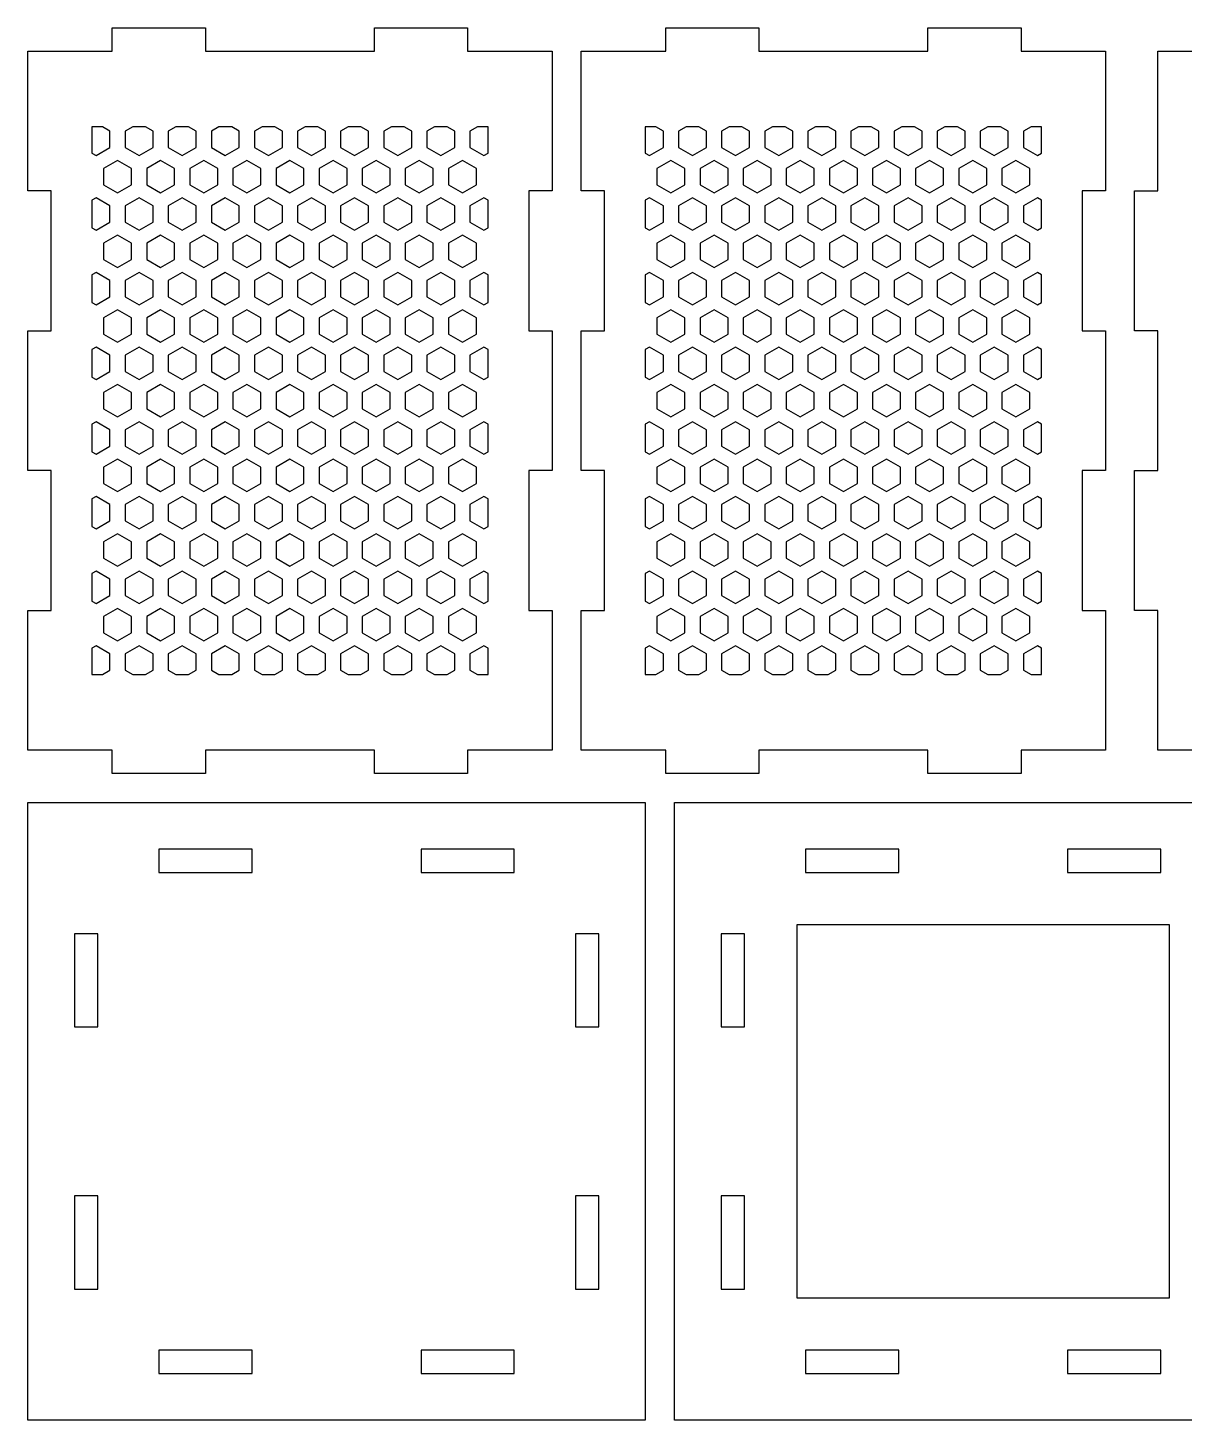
# Model space of a CAD drawing. Header units: millimetres. Extents: x 0 to 375, y -239 to 0.
# Drawn here: x 0 to 198.5, y -239 to 0 of the extents above; entities that cross this region are included whole.
import ezdxf

# ---------------------------------------------------------------- set-up
doc = ezdxf.new("R2010")
doc.units = ezdxf.units.MM
doc.layers.add('CUT', color=1, linetype='Continuous')

msp = doc.modelspace()

# ---------------------------------------------------------------- linework, layer by layer
at = {"layer": 'CUT'}
for points in [[(4, -124), (0, -124), (0, -100), (4, -100), (4, -76), (0, -76), (0, -52), (4, -52), (4, -28), (0, -28), (0, -4), (4, -4), (14.5, -4), (14.5, 0), (30.5, 0), (30.5, -4), (59.5, -4), (59.5, 0), (75.5, 0), (75.5, -4), (86, -4), (90, -4), (90, -28), (86, -28), (86, -52), (90, -52), (90, -76), (86, -76), (86, -100), (90, -100), (90, -124), (86, -124), (75.5, -124), (75.5, -128), (59.5, -128), (59.5, -124), (30.5, -124), (30.5, -128), (14.5, -128), (14.5, -124), (4, -124)], [(99, -124), (95, -124), (95, -100), (99, -100), (99, -76), (95, -76), (95, -52), (99, -52), (99, -28), (95, -28), (95, -4), (99, -4), (109.5, -4), (109.5, 0), (125.5, 0), (125.5, -4), (154.5, -4), (154.5, 0), (170.5, 0), (170.5, -4), (181, -4), (185, -4), (185, -28), (181, -28), (181, -52), (185, -52), (185, -76), (181, -76), (181, -100), (185, -100), (185, -124), (181, -124), (170.5, -124), (170.5, -128), (154.5, -128), (154.5, -124), (125.5, -124), (125.5, -128), (109.5, -128), (109.5, -124), (99, -124)], [(14.1, -20.53), (14.1, -17.75), (12.79, -17), (11, -17), (11, -21.51), (11.7, -21.91), (14.1, -20.53)], [(21.5, -20.53), (21.5, -17.75), (20.19, -17), (18.01, -17), (16.7, -17.75), (16.7, -20.53), (19.1, -21.91), (21.5, -20.53)], [(28.9, -20.53), (28.9, -17.75), (27.59, -17), (25.41, -17), (24.1, -17.75), (24.1, -20.53), (26.5, -21.91), (28.9, -20.53)], [(36.3, -20.53), (36.3, -17.75), (34.99, -17), (32.81, -17), (31.5, -17.75), (31.5, -20.53), (33.9, -21.91), (36.3, -20.53)], [(43.7, -17.75), (42.39, -17), (40.21, -17), (38.9, -17.75), (38.9, -20.53), (41.3, -21.91), (43.7, -20.53), (43.7, -17.75)], [(51.1, -17.75), (49.79, -17), (47.61, -17), (46.3, -17.75), (46.3, -20.53), (48.7, -21.91), (51.1, -20.53), (51.1, -17.75)], [(58.5, -20.53), (58.5, -17.75), (57.19, -17), (55.01, -17), (53.7, -17.75), (53.7, -20.53), (56.1, -21.91), (58.5, -20.53)], [(65.9, -20.53), (65.9, -17.75), (64.59, -17), (62.41, -17), (61.1, -17.75), (61.1, -20.53), (63.5, -21.91), (65.9, -20.53)], [(73.3, -17.75), (71.99, -17), (69.81, -17), (68.5, -17.75), (68.5, -20.53), (70.9, -21.91), (73.3, -20.53), (73.3, -17.75)], [(75.9, -20.53), (78.3, -21.91), (79, -21.51), (79, -17), (77.21, -17), (75.9, -17.75), (75.9, -20.53)], [(109.1, -20.53), (109.1, -17.75), (107.79, -17), (106, -17), (106, -21.51), (106.7, -21.91), (109.1, -20.53)], [(116.5, -20.53), (116.5, -17.75), (115.19, -17), (113.01, -17), (111.7, -17.75), (111.7, -20.53), (114.1, -21.91), (116.5, -20.53)], [(123.9, -20.53), (123.9, -17.75), (122.59, -17), (120.41, -17), (119.1, -17.75), (119.1, -20.53), (121.5, -21.91), (123.9, -20.53)], [(131.3, -20.53), (131.3, -17.75), (129.99, -17), (127.81, -17), (126.5, -17.75), (126.5, -20.53), (128.9, -21.91), (131.3, -20.53)], [(138.7, -17.75), (137.39, -17), (135.21, -17), (133.9, -17.75), (133.9, -20.53), (136.3, -21.91), (138.7, -20.53), (138.7, -17.75)], [(146.1, -17.75), (144.79, -17), (142.61, -17), (141.3, -17.75), (141.3, -20.53), (143.7, -21.91), (146.1, -20.53), (146.1, -17.75)], [(153.5, -20.53), (153.5, -17.75), (152.19, -17), (150.01, -17), (148.7, -17.75), (148.7, -20.53), (151.1, -21.91), (153.5, -20.53)], [(160.9, -20.53), (160.9, -17.75), (159.59, -17), (157.41, -17), (156.1, -17.75), (156.1, -20.53), (158.5, -21.91), (160.9, -20.53)], [(168.3, -17.75), (166.99, -17), (164.81, -17), (163.5, -17.75), (163.5, -20.53), (165.9, -21.91), (168.3, -20.53), (168.3, -17.75)], [(170.9, -20.53), (173.3, -21.91), (174, -21.51), (174, -17), (172.21, -17), (170.9, -17.75), (170.9, -20.53)], [(17.8, -26.93), (17.8, -24.16), (15.4, -22.78), (13, -24.16), (13, -26.93), (15.4, -28.32), (17.8, -26.93)], [(25.2, -26.93), (25.2, -24.16), (22.8, -22.78), (20.4, -24.16), (20.4, -26.93), (22.8, -28.32), (25.2, -26.93)], [(30.2, -28.32), (32.6, -26.93), (32.6, -24.16), (30.2, -22.78), (27.8, -24.16), (27.8, -26.93), (30.2, -28.32)], [(40, -26.93), (40, -24.16), (37.6, -22.78), (35.2, -24.16), (35.2, -26.93), (37.6, -28.32), (40, -26.93)], [(47.4, -26.93), (47.4, -24.16), (45, -22.78), (42.6, -24.16), (42.6, -26.93), (45, -28.32), (47.4, -26.93)], [(54.8, -26.93), (54.8, -24.16), (52.4, -22.78), (50, -24.16), (50, -26.93), (52.4, -28.32), (54.8, -26.93)], [(59.8, -28.32), (62.2, -26.93), (62.2, -24.16), (59.8, -22.78), (57.4, -24.16), (57.4, -26.93), (59.8, -28.32)], [(69.6, -26.93), (69.6, -24.16), (67.2, -22.78), (64.8, -24.16), (64.8, -26.93), (67.2, -28.32), (69.6, -26.93)], [(77, -26.93), (77, -24.16), (74.6, -22.78), (72.2, -24.16), (72.2, -26.93), (74.6, -28.32), (77, -26.93)], [(112.8, -26.93), (112.8, -24.16), (110.4, -22.78), (108, -24.16), (108, -26.93), (110.4, -28.32), (112.8, -26.93)], [(120.2, -26.93), (120.2, -24.16), (117.8, -22.78), (115.4, -24.16), (115.4, -26.93), (117.8, -28.32), (120.2, -26.93)], [(125.2, -28.32), (127.6, -26.93), (127.6, -24.16), (125.2, -22.78), (122.8, -24.16), (122.8, -26.93), (125.2, -28.32)], [(135, -26.93), (135, -24.16), (132.6, -22.78), (130.2, -24.16), (130.2, -26.93), (132.6, -28.32), (135, -26.93)], [(142.4, -26.93), (142.4, -24.16), (140, -22.78), (137.6, -24.16), (137.6, -26.93), (140, -28.32), (142.4, -26.93)], [(149.8, -26.93), (149.8, -24.16), (147.4, -22.78), (145, -24.16), (145, -26.93), (147.4, -28.32), (149.8, -26.93)], [(154.8, -28.32), (157.2, -26.93), (157.2, -24.16), (154.8, -22.78), (152.4, -24.16), (152.4, -26.93), (154.8, -28.32)], [(164.6, -26.93), (164.6, -24.16), (162.2, -22.78), (159.8, -24.16), (159.8, -26.93), (162.2, -28.32), (164.6, -26.93)], [(172, -26.93), (172, -24.16), (169.6, -22.78), (167.2, -24.16), (167.2, -26.93), (169.6, -28.32), (172, -26.93)], [(14.1, -33.34), (14.1, -30.57), (11.7, -29.19), (11, -29.59), (11, -34.32), (11.7, -34.73), (14.1, -33.34)], [(21.5, -33.34), (21.5, -30.57), (19.1, -29.19), (16.7, -30.57), (16.7, -33.34), (19.1, -34.73), (21.5, -33.34)], [(28.9, -33.34), (28.9, -30.57), (26.5, -29.19), (24.1, -30.57), (24.1, -33.34), (26.5, -34.73), (28.9, -33.34)], [(36.3, -33.34), (36.3, -30.57), (33.9, -29.19), (31.5, -30.57), (31.5, -33.34), (33.9, -34.73), (36.3, -33.34)], [(43.7, -33.34), (43.7, -30.57), (41.3, -29.19), (38.9, -30.57), (38.9, -33.34), (41.3, -34.73), (43.7, -33.34)], [(51.1, -33.34), (51.1, -30.57), (48.7, -29.19), (46.3, -30.57), (46.3, -33.34), (48.7, -34.73), (51.1, -33.34)], [(58.5, -33.34), (58.5, -30.57), (56.1, -29.19), (53.7, -30.57), (53.7, -33.34), (56.1, -34.73), (58.5, -33.34)], [(65.9, -33.34), (65.9, -30.57), (63.5, -29.19), (61.1, -30.57), (61.1, -33.34), (63.5, -34.73), (65.9, -33.34)], [(73.3, -33.34), (73.3, -30.57), (70.9, -29.19), (68.5, -30.57), (68.5, -33.34), (70.9, -34.73), (73.3, -33.34)], [(78.3, -34.73), (79, -34.32), (79, -29.59), (78.3, -29.19), (75.9, -30.57), (75.9, -33.34), (78.3, -34.73)], [(109.1, -33.34), (109.1, -30.57), (106.7, -29.19), (106, -29.59), (106, -34.32), (106.7, -34.73), (109.1, -33.34)], [(116.5, -33.34), (116.5, -30.57), (114.1, -29.19), (111.7, -30.57), (111.7, -33.34), (114.1, -34.73), (116.5, -33.34)], [(123.9, -33.34), (123.9, -30.57), (121.5, -29.19), (119.1, -30.57), (119.1, -33.34), (121.5, -34.73), (123.9, -33.34)], [(131.3, -33.34), (131.3, -30.57), (128.9, -29.19), (126.5, -30.57), (126.5, -33.34), (128.9, -34.73), (131.3, -33.34)], [(138.7, -33.34), (138.7, -30.57), (136.3, -29.19), (133.9, -30.57), (133.9, -33.34), (136.3, -34.73), (138.7, -33.34)], [(146.1, -33.34), (146.1, -30.57), (143.7, -29.19), (141.3, -30.57), (141.3, -33.34), (143.7, -34.73), (146.1, -33.34)], [(153.5, -33.34), (153.5, -30.57), (151.1, -29.19), (148.7, -30.57), (148.7, -33.34), (151.1, -34.73), (153.5, -33.34)], [(160.9, -33.34), (160.9, -30.57), (158.5, -29.19), (156.1, -30.57), (156.1, -33.34), (158.5, -34.73), (160.9, -33.34)], [(168.3, -33.34), (168.3, -30.57), (165.9, -29.19), (163.5, -30.57), (163.5, -33.34), (165.9, -34.73), (168.3, -33.34)], [(173.3, -34.73), (174, -34.32), (174, -29.59), (173.3, -29.19), (170.9, -30.57), (170.9, -33.34), (173.3, -34.73)], [(17.8, -39.75), (17.8, -36.98), (15.4, -35.59), (13, -36.98), (13, -39.75), (15.4, -41.14), (17.8, -39.75)], [(25.2, -39.75), (25.2, -36.98), (22.8, -35.59), (20.4, -36.98), (20.4, -39.75), (22.8, -41.14), (25.2, -39.75)], [(32.6, -39.75), (32.6, -36.98), (30.2, -35.59), (27.8, -36.98), (27.8, -39.75), (30.2, -41.14), (32.6, -39.75)], [(40, -39.75), (40, -36.98), (37.6, -35.59), (35.2, -36.98), (35.2, -39.75), (37.6, -41.14), (40, -39.75)], [(47.4, -39.75), (47.4, -36.98), (45, -35.59), (42.6, -36.98), (42.6, -39.75), (45, -41.14), (47.4, -39.75)], [(52.4, -41.14), (54.8, -39.75), (54.8, -36.98), (52.4, -35.59), (50, -36.98), (50, -39.75), (52.4, -41.14)], [(62.2, -39.75), (62.2, -36.98), (59.8, -35.59), (57.4, -36.98), (57.4, -39.75), (59.8, -41.14), (62.2, -39.75)], [(69.6, -39.75), (69.6, -36.98), (67.2, -35.59), (64.8, -36.98), (64.8, -39.75), (67.2, -41.14), (69.6, -39.75)], [(77, -39.75), (77, -36.98), (74.6, -35.59), (72.2, -36.98), (72.2, -39.75), (74.6, -41.14), (77, -39.75)], [(112.8, -39.75), (112.8, -36.98), (110.4, -35.59), (108, -36.98), (108, -39.75), (110.4, -41.14), (112.8, -39.75)], [(120.2, -39.75), (120.2, -36.98), (117.8, -35.59), (115.4, -36.98), (115.4, -39.75), (117.8, -41.14), (120.2, -39.75)], [(127.6, -39.75), (127.6, -36.98), (125.2, -35.59), (122.8, -36.98), (122.8, -39.75), (125.2, -41.14), (127.6, -39.75)], [(135, -39.75), (135, -36.98), (132.6, -35.59), (130.2, -36.98), (130.2, -39.75), (132.6, -41.14), (135, -39.75)], [(142.4, -39.75), (142.4, -36.98), (140, -35.59), (137.6, -36.98), (137.6, -39.75), (140, -41.14), (142.4, -39.75)], [(147.4, -41.14), (149.8, -39.75), (149.8, -36.98), (147.4, -35.59), (145, -36.98), (145, -39.75), (147.4, -41.14)], [(157.2, -39.75), (157.2, -36.98), (154.8, -35.59), (152.4, -36.98), (152.4, -39.75), (154.8, -41.14), (157.2, -39.75)], [(164.6, -39.75), (164.6, -36.98), (162.2, -35.59), (159.8, -36.98), (159.8, -39.75), (162.2, -41.14), (164.6, -39.75)], [(172, -39.75), (172, -36.98), (169.6, -35.59), (167.2, -36.98), (167.2, -39.75), (169.6, -41.14), (172, -39.75)], [(11.7, -47.55), (14.1, -46.16), (14.1, -43.39), (11.7, -42), (11, -42.41), (11, -47.14), (11.7, -47.55)], [(19.1, -47.55), (21.5, -46.16), (21.5, -43.39), (19.1, -42), (16.7, -43.39), (16.7, -46.16), (19.1, -47.55)], [(28.9, -46.16), (28.9, -43.39), (26.5, -42), (24.1, -43.39), (24.1, -46.16), (26.5, -47.55), (28.9, -46.16)], [(33.9, -47.55), (36.3, -46.16), (36.3, -43.39), (33.9, -42), (31.5, -43.39), (31.5, -46.16), (33.9, -47.55)], [(43.7, -46.16), (43.7, -43.39), (41.3, -42), (38.9, -43.39), (38.9, -46.16), (41.3, -47.55), (43.7, -46.16)], [(48.7, -47.55), (51.1, -46.16), (51.1, -43.39), (48.7, -42), (46.3, -43.39), (46.3, -46.16), (48.7, -47.55)], [(58.5, -46.16), (58.5, -43.39), (56.1, -42), (53.7, -43.39), (53.7, -46.16), (56.1, -47.55), (58.5, -46.16)], [(63.5, -47.55), (65.9, -46.16), (65.9, -43.39), (63.5, -42), (61.1, -43.39), (61.1, -46.16), (63.5, -47.55)], [(73.3, -46.16), (73.3, -43.39), (70.9, -42), (68.5, -43.39), (68.5, -46.16), (70.9, -47.55), (73.3, -46.16)], [(75.9, -46.16), (78.3, -47.55), (79, -47.14), (79, -42.41), (78.3, -42), (75.9, -43.39), (75.9, -46.16)], [(106.7, -47.55), (109.1, -46.16), (109.1, -43.39), (106.7, -42), (106, -42.41), (106, -47.14), (106.7, -47.55)], [(114.1, -47.55), (116.5, -46.16), (116.5, -43.39), (114.1, -42), (111.7, -43.39), (111.7, -46.16), (114.1, -47.55)], [(123.9, -46.16), (123.9, -43.39), (121.5, -42), (119.1, -43.39), (119.1, -46.16), (121.5, -47.55), (123.9, -46.16)], [(128.9, -47.55), (131.3, -46.16), (131.3, -43.39), (128.9, -42), (126.5, -43.39), (126.5, -46.16), (128.9, -47.55)], [(138.7, -46.16), (138.7, -43.39), (136.3, -42), (133.9, -43.39), (133.9, -46.16), (136.3, -47.55), (138.7, -46.16)], [(143.7, -47.55), (146.1, -46.16), (146.1, -43.39), (143.7, -42), (141.3, -43.39), (141.3, -46.16), (143.7, -47.55)], [(153.5, -46.16), (153.5, -43.39), (151.1, -42), (148.7, -43.39), (148.7, -46.16), (151.1, -47.55), (153.5, -46.16)], [(158.5, -47.55), (160.9, -46.16), (160.9, -43.39), (158.5, -42), (156.1, -43.39), (156.1, -46.16), (158.5, -47.55)], [(168.3, -46.16), (168.3, -43.39), (165.9, -42), (163.5, -43.39), (163.5, -46.16), (165.9, -47.55), (168.3, -46.16)], [(170.9, -46.16), (173.3, -47.55), (174, -47.14), (174, -42.41), (173.3, -42), (170.9, -43.39), (170.9, -46.16)], [(17.8, -52.57), (17.8, -49.8), (15.4, -48.41), (13, -49.8), (13, -52.57), (15.4, -53.95), (17.8, -52.57)], [(25.2, -52.57), (25.2, -49.8), (22.8, -48.41), (20.4, -49.8), (20.4, -52.57), (22.8, -53.95), (25.2, -52.57)], [(30.2, -53.95), (32.6, -52.57), (32.6, -49.8), (30.2, -48.41), (27.8, -49.8), (27.8, -52.57), (30.2, -53.95)], [(40, -52.57), (40, -49.8), (37.6, -48.41), (35.2, -49.8), (35.2, -52.57), (37.6, -53.95), (40, -52.57)], [(47.4, -52.57), (47.4, -49.8), (45, -48.41), (42.6, -49.8), (42.6, -52.57), (45, -53.95), (47.4, -52.57)], [(54.8, -52.57), (54.8, -49.8), (52.4, -48.41), (50, -49.8), (50, -52.57), (52.4, -53.95), (54.8, -52.57)], [(62.2, -52.57), (62.2, -49.8), (59.8, -48.41), (57.4, -49.8), (57.4, -52.57), (59.8, -53.95), (62.2, -52.57)], [(69.6, -52.57), (69.6, -49.8), (67.2, -48.41), (64.8, -49.8), (64.8, -52.57), (67.2, -53.95), (69.6, -52.57)], [(77, -52.57), (77, -49.8), (74.6, -48.41), (72.2, -49.8), (72.2, -52.57), (74.6, -53.95), (77, -52.57)], [(112.8, -52.57), (112.8, -49.8), (110.4, -48.41), (108, -49.8), (108, -52.57), (110.4, -53.95), (112.8, -52.57)], [(120.2, -52.57), (120.2, -49.8), (117.8, -48.41), (115.4, -49.8), (115.4, -52.57), (117.8, -53.95), (120.2, -52.57)], [(125.2, -53.95), (127.6, -52.57), (127.6, -49.8), (125.2, -48.41), (122.8, -49.8), (122.8, -52.57), (125.2, -53.95)], [(135, -52.57), (135, -49.8), (132.6, -48.41), (130.2, -49.8), (130.2, -52.57), (132.6, -53.95), (135, -52.57)], [(142.4, -52.57), (142.4, -49.8), (140, -48.41), (137.6, -49.8), (137.6, -52.57), (140, -53.95), (142.4, -52.57)], [(149.8, -52.57), (149.8, -49.8), (147.4, -48.41), (145, -49.8), (145, -52.57), (147.4, -53.95), (149.8, -52.57)], [(157.2, -52.57), (157.2, -49.8), (154.8, -48.41), (152.4, -49.8), (152.4, -52.57), (154.8, -53.95), (157.2, -52.57)], [(164.6, -52.57), (164.6, -49.8), (162.2, -48.41), (159.8, -49.8), (159.8, -52.57), (162.2, -53.95), (164.6, -52.57)], [(172, -52.57), (172, -49.8), (169.6, -48.41), (167.2, -49.8), (167.2, -52.57), (169.6, -53.95), (172, -52.57)], [(14.1, -58.98), (14.1, -56.21), (11.7, -54.82), (11, -55.22), (11, -59.96), (11.7, -60.36), (14.1, -58.98)], [(21.5, -58.98), (21.5, -56.21), (19.1, -54.82), (16.7, -56.21), (16.7, -58.98), (19.1, -60.36), (21.5, -58.98)], [(28.9, -58.98), (28.9, -56.21), (26.5, -54.82), (24.1, -56.21), (24.1, -58.98), (26.5, -60.36), (28.9, -58.98)], [(36.3, -58.98), (36.3, -56.21), (33.9, -54.82), (31.5, -56.21), (31.5, -58.98), (33.9, -60.36), (36.3, -58.98)], [(43.7, -58.98), (43.7, -56.21), (41.3, -54.82), (38.9, -56.21), (38.9, -58.98), (41.3, -60.36), (43.7, -58.98)], [(51.1, -58.98), (51.1, -56.21), (48.7, -54.82), (46.3, -56.21), (46.3, -58.98), (48.7, -60.36), (51.1, -58.98)], [(58.5, -58.98), (58.5, -56.21), (56.1, -54.82), (53.7, -56.21), (53.7, -58.98), (56.1, -60.36), (58.5, -58.98)], [(65.9, -58.98), (65.9, -56.21), (63.5, -54.82), (61.1, -56.21), (61.1, -58.98), (63.5, -60.36), (65.9, -58.98)], [(73.3, -58.98), (73.3, -56.21), (70.9, -54.82), (68.5, -56.21), (68.5, -58.98), (70.9, -60.36), (73.3, -58.98)], [(78.3, -60.36), (79, -59.96), (79, -55.22), (78.3, -54.82), (75.9, -56.21), (75.9, -58.98), (78.3, -60.36)], [(109.1, -58.98), (109.1, -56.21), (106.7, -54.82), (106, -55.22), (106, -59.96), (106.7, -60.36), (109.1, -58.98)], [(116.5, -58.98), (116.5, -56.21), (114.1, -54.82), (111.7, -56.21), (111.7, -58.98), (114.1, -60.36), (116.5, -58.98)], [(123.9, -58.98), (123.9, -56.21), (121.5, -54.82), (119.1, -56.21), (119.1, -58.98), (121.5, -60.36), (123.9, -58.98)], [(131.3, -58.98), (131.3, -56.21), (128.9, -54.82), (126.5, -56.21), (126.5, -58.98), (128.9, -60.36), (131.3, -58.98)], [(138.7, -58.98), (138.7, -56.21), (136.3, -54.82), (133.9, -56.21), (133.9, -58.98), (136.3, -60.36), (138.7, -58.98)], [(146.1, -58.98), (146.1, -56.21), (143.7, -54.82), (141.3, -56.21), (141.3, -58.98), (143.7, -60.36), (146.1, -58.98)], [(153.5, -58.98), (153.5, -56.21), (151.1, -54.82), (148.7, -56.21), (148.7, -58.98), (151.1, -60.36), (153.5, -58.98)], [(160.9, -58.98), (160.9, -56.21), (158.5, -54.82), (156.1, -56.21), (156.1, -58.98), (158.5, -60.36), (160.9, -58.98)], [(168.3, -58.98), (168.3, -56.21), (165.9, -54.82), (163.5, -56.21), (163.5, -58.98), (165.9, -60.36), (168.3, -58.98)], [(173.3, -60.36), (174, -59.96), (174, -55.22), (173.3, -54.82), (170.9, -56.21), (170.9, -58.98), (173.3, -60.36)], [(17.8, -65.39), (17.8, -62.61), (15.4, -61.23), (13, -62.61), (13, -65.39), (15.4, -66.77), (17.8, -65.39)], [(25.2, -65.39), (25.2, -62.61), (22.8, -61.23), (20.4, -62.61), (20.4, -65.39), (22.8, -66.77), (25.2, -65.39)], [(32.6, -65.39), (32.6, -62.61), (30.2, -61.23), (27.8, -62.61), (27.8, -65.39), (30.2, -66.77), (32.6, -65.39)], [(40, -65.39), (40, -62.61), (37.6, -61.23), (35.2, -62.61), (35.2, -65.39), (37.6, -66.77), (40, -65.39)], [(47.4, -65.39), (47.4, -62.61), (45, -61.23), (42.6, -62.61), (42.6, -65.39), (45, -66.77), (47.4, -65.39)], [(54.8, -65.39), (54.8, -62.61), (52.4, -61.23), (50, -62.61), (50, -65.39), (52.4, -66.77), (54.8, -65.39)], [(59.8, -66.77), (62.2, -65.39), (62.2, -62.61), (59.8, -61.23), (57.4, -62.61), (57.4, -65.39), (59.8, -66.77)], [(67.2, -66.77), (69.6, -65.39), (69.6, -62.61), (67.2, -61.23), (64.8, -62.61), (64.8, -65.39), (67.2, -66.77)], [(77, -65.39), (77, -62.61), (74.6, -61.23), (72.2, -62.61), (72.2, -65.39), (74.6, -66.77), (77, -65.39)], [(112.8, -65.39), (112.8, -62.61), (110.4, -61.23), (108, -62.61), (108, -65.39), (110.4, -66.77), (112.8, -65.39)], [(120.2, -65.39), (120.2, -62.61), (117.8, -61.23), (115.4, -62.61), (115.4, -65.39), (117.8, -66.77), (120.2, -65.39)], [(127.6, -65.39), (127.6, -62.61), (125.2, -61.23), (122.8, -62.61), (122.8, -65.39), (125.2, -66.77), (127.6, -65.39)], [(135, -65.39), (135, -62.61), (132.6, -61.23), (130.2, -62.61), (130.2, -65.39), (132.6, -66.77), (135, -65.39)], [(142.4, -65.39), (142.4, -62.61), (140, -61.23), (137.6, -62.61), (137.6, -65.39), (140, -66.77), (142.4, -65.39)], [(149.8, -65.39), (149.8, -62.61), (147.4, -61.23), (145, -62.61), (145, -65.39), (147.4, -66.77), (149.8, -65.39)], [(154.8, -66.77), (157.2, -65.39), (157.2, -62.61), (154.8, -61.23), (152.4, -62.61), (152.4, -65.39), (154.8, -66.77)], [(162.2, -66.77), (164.6, -65.39), (164.6, -62.61), (162.2, -61.23), (159.8, -62.61), (159.8, -65.39), (162.2, -66.77)], [(172, -65.39), (172, -62.61), (169.6, -61.23), (167.2, -62.61), (167.2, -65.39), (169.6, -66.77), (172, -65.39)], [(11.7, -73.18), (14.1, -71.79), (14.1, -69.02), (11.7, -67.64), (11, -68.04), (11, -72.78), (11.7, -73.18)], [(19.1, -73.18), (21.5, -71.79), (21.5, -69.02), (19.1, -67.64), (16.7, -69.02), (16.7, -71.79), (19.1, -73.18)], [(26.5, -73.18), (28.9, -71.79), (28.9, -69.02), (26.5, -67.64), (24.1, -69.02), (24.1, -71.79), (26.5, -73.18)], [(36.3, -71.79), (36.3, -69.02), (33.9, -67.64), (31.5, -69.02), (31.5, -71.79), (33.9, -73.18), (36.3, -71.79)], [(41.3, -73.18), (43.7, -71.79), (43.7, -69.02), (41.3, -67.64), (38.9, -69.02), (38.9, -71.79), (41.3, -73.18)], [(51.1, -71.79), (51.1, -69.02), (48.7, -67.64), (46.3, -69.02), (46.3, -71.79), (48.7, -73.18), (51.1, -71.79)], [(56.1, -73.18), (58.5, -71.79), (58.5, -69.02), (56.1, -67.64), (53.7, -69.02), (53.7, -71.79), (56.1, -73.18)], [(65.9, -71.79), (65.9, -69.02), (63.5, -67.64), (61.1, -69.02), (61.1, -71.79), (63.5, -73.18), (65.9, -71.79)], [(73.3, -71.79), (73.3, -69.02), (70.9, -67.64), (68.5, -69.02), (68.5, -71.79), (70.9, -73.18), (73.3, -71.79)], [(75.9, -71.79), (78.3, -73.18), (79, -72.78), (79, -68.04), (78.3, -67.64), (75.9, -69.02), (75.9, -71.79)], [(106.7, -73.18), (109.1, -71.79), (109.1, -69.02), (106.7, -67.64), (106, -68.04), (106, -72.78), (106.7, -73.18)], [(114.1, -73.18), (116.5, -71.79), (116.5, -69.02), (114.1, -67.64), (111.7, -69.02), (111.7, -71.79), (114.1, -73.18)], [(121.5, -73.18), (123.9, -71.79), (123.9, -69.02), (121.5, -67.64), (119.1, -69.02), (119.1, -71.79), (121.5, -73.18)], [(131.3, -71.79), (131.3, -69.02), (128.9, -67.64), (126.5, -69.02), (126.5, -71.79), (128.9, -73.18), (131.3, -71.79)], [(136.3, -73.18), (138.7, -71.79), (138.7, -69.02), (136.3, -67.64), (133.9, -69.02), (133.9, -71.79), (136.3, -73.18)], [(146.1, -71.79), (146.1, -69.02), (143.7, -67.64), (141.3, -69.02), (141.3, -71.79), (143.7, -73.18), (146.1, -71.79)], [(151.1, -73.18), (153.5, -71.79), (153.5, -69.02), (151.1, -67.64), (148.7, -69.02), (148.7, -71.79), (151.1, -73.18)], [(160.9, -71.79), (160.9, -69.02), (158.5, -67.64), (156.1, -69.02), (156.1, -71.79), (158.5, -73.18), (160.9, -71.79)], [(168.3, -71.79), (168.3, -69.02), (165.9, -67.64), (163.5, -69.02), (163.5, -71.79), (165.9, -73.18), (168.3, -71.79)], [(170.9, -71.79), (173.3, -73.18), (174, -72.78), (174, -68.04), (173.3, -67.64), (170.9, -69.02), (170.9, -71.79)], [(17.8, -78.2), (17.8, -75.43), (15.4, -74.05), (13, -75.43), (13, -78.2), (15.4, -79.59), (17.8, -78.2)], [(25.2, -78.2), (25.2, -75.43), (22.8, -74.05), (20.4, -75.43), (20.4, -78.2), (22.8, -79.59), (25.2, -78.2)], [(32.6, -78.2), (32.6, -75.43), (30.2, -74.05), (27.8, -75.43), (27.8, -78.2), (30.2, -79.59), (32.6, -78.2)], [(40, -78.2), (40, -75.43), (37.6, -74.05), (35.2, -75.43), (35.2, -78.2), (37.6, -79.59), (40, -78.2)], [(47.4, -78.2), (47.4, -75.43), (45, -74.05), (42.6, -75.43), (42.6, -78.2), (45, -79.59), (47.4, -78.2)], [(54.8, -78.2), (54.8, -75.43), (52.4, -74.05), (50, -75.43), (50, -78.2), (52.4, -79.59), (54.8, -78.2)], [(62.2, -78.2), (62.2, -75.43), (59.8, -74.05), (57.4, -75.43), (57.4, -78.2), (59.8, -79.59), (62.2, -78.2)], [(69.6, -78.2), (69.6, -75.43), (67.2, -74.05), (64.8, -75.43), (64.8, -78.2), (67.2, -79.59), (69.6, -78.2)], [(77, -78.2), (77, -75.43), (74.6, -74.05), (72.2, -75.43), (72.2, -78.2), (74.6, -79.59), (77, -78.2)], [(112.8, -78.2), (112.8, -75.43), (110.4, -74.05), (108, -75.43), (108, -78.2), (110.4, -79.59), (112.8, -78.2)], [(120.2, -78.2), (120.2, -75.43), (117.8, -74.05), (115.4, -75.43), (115.4, -78.2), (117.8, -79.59), (120.2, -78.2)], [(127.6, -78.2), (127.6, -75.43), (125.2, -74.05), (122.8, -75.43), (122.8, -78.2), (125.2, -79.59), (127.6, -78.2)], [(135, -78.2), (135, -75.43), (132.6, -74.05), (130.2, -75.43), (130.2, -78.2), (132.6, -79.59), (135, -78.2)], [(142.4, -78.2), (142.4, -75.43), (140, -74.05), (137.6, -75.43), (137.6, -78.2), (140, -79.59), (142.4, -78.2)], [(149.8, -78.2), (149.8, -75.43), (147.4, -74.05), (145, -75.43), (145, -78.2), (147.4, -79.59), (149.8, -78.2)], [(157.2, -78.2), (157.2, -75.43), (154.8, -74.05), (152.4, -75.43), (152.4, -78.2), (154.8, -79.59), (157.2, -78.2)], [(164.6, -78.2), (164.6, -75.43), (162.2, -74.05), (159.8, -75.43), (159.8, -78.2), (162.2, -79.59), (164.6, -78.2)], [(172, -78.2), (172, -75.43), (169.6, -74.05), (167.2, -75.43), (167.2, -78.2), (169.6, -79.59), (172, -78.2)], [(14.1, -84.61), (14.1, -81.84), (11.7, -80.45), (11, -80.86), (11, -85.59), (11.7, -86), (14.1, -84.61)], [(21.5, -84.61), (21.5, -81.84), (19.1, -80.45), (16.7, -81.84), (16.7, -84.61), (19.1, -86), (21.5, -84.61)], [(28.9, -84.61), (28.9, -81.84), (26.5, -80.45), (24.1, -81.84), (24.1, -84.61), (26.5, -86), (28.9, -84.61)], [(36.3, -84.61), (36.3, -81.84), (33.9, -80.45), (31.5, -81.84), (31.5, -84.61), (33.9, -86), (36.3, -84.61)], [(43.7, -84.61), (43.7, -81.84), (41.3, -80.45), (38.9, -81.84), (38.9, -84.61), (41.3, -86), (43.7, -84.61)], [(51.1, -84.61), (51.1, -81.84), (48.7, -80.45), (46.3, -81.84), (46.3, -84.61), (48.7, -86), (51.1, -84.61)], [(58.5, -84.61), (58.5, -81.84), (56.1, -80.45), (53.7, -81.84), (53.7, -84.61), (56.1, -86), (58.5, -84.61)], [(65.9, -84.61), (65.9, -81.84), (63.5, -80.45), (61.1, -81.84), (61.1, -84.61), (63.5, -86), (65.9, -84.61)], [(73.3, -84.61), (73.3, -81.84), (70.9, -80.45), (68.5, -81.84), (68.5, -84.61), (70.9, -86), (73.3, -84.61)], [(78.3, -86), (79, -85.59), (79, -80.86), (78.3, -80.45), (75.9, -81.84), (75.9, -84.61), (78.3, -86)], [(109.1, -84.61), (109.1, -81.84), (106.7, -80.45), (106, -80.86), (106, -85.59), (106.7, -86), (109.1, -84.61)], [(116.5, -84.61), (116.5, -81.84), (114.1, -80.45), (111.7, -81.84), (111.7, -84.61), (114.1, -86), (116.5, -84.61)], [(123.9, -84.61), (123.9, -81.84), (121.5, -80.45), (119.1, -81.84), (119.1, -84.61), (121.5, -86), (123.9, -84.61)], [(131.3, -84.61), (131.3, -81.84), (128.9, -80.45), (126.5, -81.84), (126.5, -84.61), (128.9, -86), (131.3, -84.61)], [(138.7, -84.61), (138.7, -81.84), (136.3, -80.45), (133.9, -81.84), (133.9, -84.61), (136.3, -86), (138.7, -84.61)], [(146.1, -84.61), (146.1, -81.84), (143.7, -80.45), (141.3, -81.84), (141.3, -84.61), (143.7, -86), (146.1, -84.61)], [(153.5, -84.61), (153.5, -81.84), (151.1, -80.45), (148.7, -81.84), (148.7, -84.61), (151.1, -86), (153.5, -84.61)], [(160.9, -84.61), (160.9, -81.84), (158.5, -80.45), (156.1, -81.84), (156.1, -84.61), (158.5, -86), (160.9, -84.61)], [(168.3, -84.61), (168.3, -81.84), (165.9, -80.45), (163.5, -81.84), (163.5, -84.61), (165.9, -86), (168.3, -84.61)], [(173.3, -86), (174, -85.59), (174, -80.86), (173.3, -80.45), (170.9, -81.84), (170.9, -84.61), (173.3, -86)], [(17.8, -91.02), (17.8, -88.25), (15.4, -86.86), (13, -88.25), (13, -91.02), (15.4, -92.41), (17.8, -91.02)], [(25.2, -91.02), (25.2, -88.25), (22.8, -86.86), (20.4, -88.25), (20.4, -91.02), (22.8, -92.41), (25.2, -91.02)], [(32.6, -91.02), (32.6, -88.25), (30.2, -86.86), (27.8, -88.25), (27.8, -91.02), (30.2, -92.41), (32.6, -91.02)], [(40, -91.02), (40, -88.25), (37.6, -86.86), (35.2, -88.25), (35.2, -91.02), (37.6, -92.41), (40, -91.02)], [(45, -92.41), (47.4, -91.02), (47.4, -88.25), (45, -86.86), (42.6, -88.25), (42.6, -91.02), (45, -92.41)], [(54.8, -91.02), (54.8, -88.25), (52.4, -86.86), (50, -88.25), (50, -91.02), (52.4, -92.41), (54.8, -91.02)], [(59.8, -92.41), (62.2, -91.02), (62.2, -88.25), (59.8, -86.86), (57.4, -88.25), (57.4, -91.02), (59.8, -92.41)], [(67.2, -92.41), (69.6, -91.02), (69.6, -88.25), (67.2, -86.86), (64.8, -88.25), (64.8, -91.02), (67.2, -92.41)], [(77, -91.02), (77, -88.25), (74.6, -86.86), (72.2, -88.25), (72.2, -91.02), (74.6, -92.41), (77, -91.02)], [(112.8, -91.02), (112.8, -88.25), (110.4, -86.86), (108, -88.25), (108, -91.02), (110.4, -92.41), (112.8, -91.02)], [(120.2, -91.02), (120.2, -88.25), (117.8, -86.86), (115.4, -88.25), (115.4, -91.02), (117.8, -92.41), (120.2, -91.02)], [(127.6, -91.02), (127.6, -88.25), (125.2, -86.86), (122.8, -88.25), (122.8, -91.02), (125.2, -92.41), (127.6, -91.02)], [(135, -91.02), (135, -88.25), (132.6, -86.86), (130.2, -88.25), (130.2, -91.02), (132.6, -92.41), (135, -91.02)], [(140, -92.41), (142.4, -91.02), (142.4, -88.25), (140, -86.86), (137.6, -88.25), (137.6, -91.02), (140, -92.41)], [(149.8, -91.02), (149.8, -88.25), (147.4, -86.86), (145, -88.25), (145, -91.02), (147.4, -92.41), (149.8, -91.02)], [(154.8, -92.41), (157.2, -91.02), (157.2, -88.25), (154.8, -86.86), (152.4, -88.25), (152.4, -91.02), (154.8, -92.41)], [(162.2, -92.41), (164.6, -91.02), (164.6, -88.25), (162.2, -86.86), (159.8, -88.25), (159.8, -91.02), (162.2, -92.41)], [(172, -91.02), (172, -88.25), (169.6, -86.86), (167.2, -88.25), (167.2, -91.02), (169.6, -92.41), (172, -91.02)], [(14.1, -97.43), (14.1, -94.66), (11.7, -93.27), (11, -93.68), (11, -98.41), (11.7, -98.81), (14.1, -97.43)], [(21.5, -97.43), (21.5, -94.66), (19.1, -93.27), (16.7, -94.66), (16.7, -97.43), (19.1, -98.81), (21.5, -97.43)], [(28.9, -97.43), (28.9, -94.66), (26.5, -93.27), (24.1, -94.66), (24.1, -97.43), (26.5, -98.81), (28.9, -97.43)], [(36.3, -97.43), (36.3, -94.66), (33.9, -93.27), (31.5, -94.66), (31.5, -97.43), (33.9, -98.81), (36.3, -97.43)], [(41.3, -98.81), (43.7, -97.43), (43.7, -94.66), (41.3, -93.27), (38.9, -94.66), (38.9, -97.43), (41.3, -98.81)], [(48.7, -98.81), (51.1, -97.43), (51.1, -94.66), (48.7, -93.27), (46.3, -94.66), (46.3, -97.43), (48.7, -98.81)], [(58.5, -97.43), (58.5, -94.66), (56.1, -93.27), (53.7, -94.66), (53.7, -97.43), (56.1, -98.81), (58.5, -97.43)], [(65.9, -97.43), (65.9, -94.66), (63.5, -93.27), (61.1, -94.66), (61.1, -97.43), (63.5, -98.81), (65.9, -97.43)], [(70.9, -98.81), (73.3, -97.43), (73.3, -94.66), (70.9, -93.27), (68.5, -94.66), (68.5, -97.43), (70.9, -98.81)], [(78.3, -98.81), (79, -98.41), (79, -93.68), (78.3, -93.27), (75.9, -94.66), (75.9, -97.43), (78.3, -98.81)], [(109.1, -97.43), (109.1, -94.66), (106.7, -93.27), (106, -93.68), (106, -98.41), (106.7, -98.81), (109.1, -97.43)], [(116.5, -97.43), (116.5, -94.66), (114.1, -93.27), (111.7, -94.66), (111.7, -97.43), (114.1, -98.81), (116.5, -97.43)], [(123.9, -97.43), (123.9, -94.66), (121.5, -93.27), (119.1, -94.66), (119.1, -97.43), (121.5, -98.81), (123.9, -97.43)], [(131.3, -97.43), (131.3, -94.66), (128.9, -93.27), (126.5, -94.66), (126.5, -97.43), (128.9, -98.81), (131.3, -97.43)], [(136.3, -98.81), (138.7, -97.43), (138.7, -94.66), (136.3, -93.27), (133.9, -94.66), (133.9, -97.43), (136.3, -98.81)], [(143.7, -98.81), (146.1, -97.43), (146.1, -94.66), (143.7, -93.27), (141.3, -94.66), (141.3, -97.43), (143.7, -98.81)], [(153.5, -97.43), (153.5, -94.66), (151.1, -93.27), (148.7, -94.66), (148.7, -97.43), (151.1, -98.81), (153.5, -97.43)], [(160.9, -97.43), (160.9, -94.66), (158.5, -93.27), (156.1, -94.66), (156.1, -97.43), (158.5, -98.81), (160.9, -97.43)], [(165.9, -98.81), (168.3, -97.43), (168.3, -94.66), (165.9, -93.27), (163.5, -94.66), (163.5, -97.43), (165.9, -98.81)], [(173.3, -98.81), (174, -98.41), (174, -93.68), (173.3, -93.27), (170.9, -94.66), (170.9, -97.43), (173.3, -98.81)], [(17.8, -103.84), (17.8, -101.07), (15.4, -99.68), (13, -101.07), (13, -103.84), (15.4, -105.22), (17.8, -103.84)], [(25.2, -103.84), (25.2, -101.07), (22.8, -99.68), (20.4, -101.07), (20.4, -103.84), (22.8, -105.22), (25.2, -103.84)], [(32.6, -103.84), (32.6, -101.07), (30.2, -99.68), (27.8, -101.07), (27.8, -103.84), (30.2, -105.22), (32.6, -103.84)], [(40, -103.84), (40, -101.07), (37.6, -99.68), (35.2, -101.07), (35.2, -103.84), (37.6, -105.22), (40, -103.84)], [(47.4, -103.84), (47.4, -101.07), (45, -99.68), (42.6, -101.07), (42.6, -103.84), (45, -105.22), (47.4, -103.84)], [(54.8, -103.84), (54.8, -101.07), (52.4, -99.68), (50, -101.07), (50, -103.84), (52.4, -105.22), (54.8, -103.84)], [(62.2, -103.84), (62.2, -101.07), (59.8, -99.68), (57.4, -101.07), (57.4, -103.84), (59.8, -105.22), (62.2, -103.84)], [(69.6, -103.84), (69.6, -101.07), (67.2, -99.68), (64.8, -101.07), (64.8, -103.84), (67.2, -105.22), (69.6, -103.84)], [(77, -103.84), (77, -101.07), (74.6, -99.68), (72.2, -101.07), (72.2, -103.84), (74.6, -105.22), (77, -103.84)], [(112.8, -103.84), (112.8, -101.07), (110.4, -99.68), (108, -101.07), (108, -103.84), (110.4, -105.22), (112.8, -103.84)], [(120.2, -103.84), (120.2, -101.07), (117.8, -99.68), (115.4, -101.07), (115.4, -103.84), (117.8, -105.22), (120.2, -103.84)], [(127.6, -103.84), (127.6, -101.07), (125.2, -99.68), (122.8, -101.07), (122.8, -103.84), (125.2, -105.22), (127.6, -103.84)], [(135, -103.84), (135, -101.07), (132.6, -99.68), (130.2, -101.07), (130.2, -103.84), (132.6, -105.22), (135, -103.84)], [(142.4, -103.84), (142.4, -101.07), (140, -99.68), (137.6, -101.07), (137.6, -103.84), (140, -105.22), (142.4, -103.84)], [(149.8, -103.84), (149.8, -101.07), (147.4, -99.68), (145, -101.07), (145, -103.84), (147.4, -105.22), (149.8, -103.84)], [(157.2, -103.84), (157.2, -101.07), (154.8, -99.68), (152.4, -101.07), (152.4, -103.84), (154.8, -105.22), (157.2, -103.84)], [(164.6, -103.84), (164.6, -101.07), (162.2, -99.68), (159.8, -101.07), (159.8, -103.84), (162.2, -105.22), (164.6, -103.84)], [(172, -103.84), (172, -101.07), (169.6, -99.68), (167.2, -101.07), (167.2, -103.84), (169.6, -105.22), (172, -103.84)], [(14.1, -110.25), (14.1, -107.47), (11.7, -106.09), (11, -106.49), (11, -111), (12.79, -111), (14.1, -110.25)], [(21.5, -107.47), (19.1, -106.09), (16.7, -107.47), (16.7, -110.25), (18.01, -111), (20.19, -111), (21.5, -110.25), (21.5, -107.47)], [(28.9, -107.47), (26.5, -106.09), (24.1, -107.47), (24.1, -110.25), (25.41, -111), (27.59, -111), (28.9, -110.25), (28.9, -107.47)], [(36.3, -107.47), (33.9, -106.09), (31.5, -107.47), (31.5, -110.25), (32.81, -111), (34.99, -111), (36.3, -110.25), (36.3, -107.47)], [(43.7, -107.47), (41.3, -106.09), (38.9, -107.47), (38.9, -110.25), (40.21, -111), (42.39, -111), (43.7, -110.25), (43.7, -107.47)], [(51.1, -107.47), (48.7, -106.09), (46.3, -107.47), (46.3, -110.25), (47.61, -111), (49.79, -111), (51.1, -110.25), (51.1, -107.47)], [(58.5, -107.47), (56.1, -106.09), (53.7, -107.47), (53.7, -110.25), (55.01, -111), (57.19, -111), (58.5, -110.25), (58.5, -107.47)], [(65.9, -107.47), (63.5, -106.09), (61.1, -107.47), (61.1, -110.25), (62.41, -111), (64.59, -111), (65.9, -110.25), (65.9, -107.47)], [(73.3, -107.47), (70.9, -106.09), (68.5, -107.47), (68.5, -110.25), (69.81, -111), (71.99, -111), (73.3, -110.25), (73.3, -107.47)], [(75.9, -110.25), (77.21, -111), (79, -111), (79, -106.49), (78.3, -106.09), (75.9, -107.47), (75.9, -110.25)], [(109.1, -110.25), (109.1, -107.47), (106.7, -106.09), (106, -106.49), (106, -111), (107.79, -111), (109.1, -110.25)], [(116.5, -107.47), (114.1, -106.09), (111.7, -107.47), (111.7, -110.25), (113.01, -111), (115.19, -111), (116.5, -110.25), (116.5, -107.47)], [(123.9, -107.47), (121.5, -106.09), (119.1, -107.47), (119.1, -110.25), (120.41, -111), (122.59, -111), (123.9, -110.25), (123.9, -107.47)], [(131.3, -107.47), (128.9, -106.09), (126.5, -107.47), (126.5, -110.25), (127.81, -111), (129.99, -111), (131.3, -110.25), (131.3, -107.47)], [(138.7, -107.47), (136.3, -106.09), (133.9, -107.47), (133.9, -110.25), (135.21, -111), (137.39, -111), (138.7, -110.25), (138.7, -107.47)], [(146.1, -107.47), (143.7, -106.09), (141.3, -107.47), (141.3, -110.25), (142.61, -111), (144.79, -111), (146.1, -110.25), (146.1, -107.47)], [(153.5, -107.47), (151.1, -106.09), (148.7, -107.47), (148.7, -110.25), (150.01, -111), (152.19, -111), (153.5, -110.25), (153.5, -107.47)], [(160.9, -107.47), (158.5, -106.09), (156.1, -107.47), (156.1, -110.25), (157.41, -111), (159.59, -111), (160.9, -110.25), (160.9, -107.47)], [(168.3, -107.47), (165.9, -106.09), (163.5, -107.47), (163.5, -110.25), (164.81, -111), (166.99, -111), (168.3, -110.25), (168.3, -107.47)], [(170.9, -110.25), (172.21, -111), (174, -111), (174, -106.49), (173.3, -106.09), (170.9, -107.47), (170.9, -110.25)], [(0, -239), (0, -133), (106, -133), (106, -239), (0, -239)], [(111, -133), (217, -133), (217, -239), (111, -239), (111, -133)], [(22.5, -141), (22.5, -145), (38.5, -145), (38.5, -141), (22.5, -141)], [(67.5, -141), (67.5, -145), (83.5, -145), (83.5, -141), (67.5, -141)], [(133.5, -141), (133.5, -145), (149.5, -145), (149.5, -141), (133.5, -141)], [(178.5, -141), (178.5, -145), (194.5, -145), (194.5, -141), (178.5, -141)], [(132, -154), (132, -218), (196, -218), (196, -154), (132, -154)], [(8, -155.5), (8, -171.5), (12, -171.5), (12, -155.5), (8, -155.5)], [(94, -155.5), (94, -171.5), (98, -171.5), (98, -155.5), (94, -155.5)], [(119, -155.5), (119, -171.5), (123, -171.5), (123, -155.5), (119, -155.5)], [(8, -200.5), (8, -216.5), (12, -216.5), (12, -200.5), (8, -200.5)], [(94, -200.5), (94, -216.5), (98, -216.5), (98, -200.5), (94, -200.5)], [(119, -200.5), (119, -216.5), (123, -216.5), (123, -200.5), (119, -200.5)], [(22.5, -227), (22.5, -231), (38.5, -231), (38.5, -227), (22.5, -227)], [(67.5, -227), (67.5, -231), (83.5, -231), (83.5, -227), (67.5, -227)], [(133.5, -227), (133.5, -231), (149.5, -231), (149.5, -227), (133.5, -227)], [(178.5, -227), (178.5, -231), (194.5, -231), (194.5, -227), (178.5, -227)]]:
    msp.add_lwpolyline(points, close=True, dxfattribs=at)
msp.add_lwpolyline([(204.5, -124), (194, -124), (194, -100), (190, -100), (190, -76), (194, -76), (194, -52), (190, -52), (190, -28), (194, -28), (194, -4), (204.5, -4)], dxfattribs=at)

doc.saveas('drawing.dxf')
